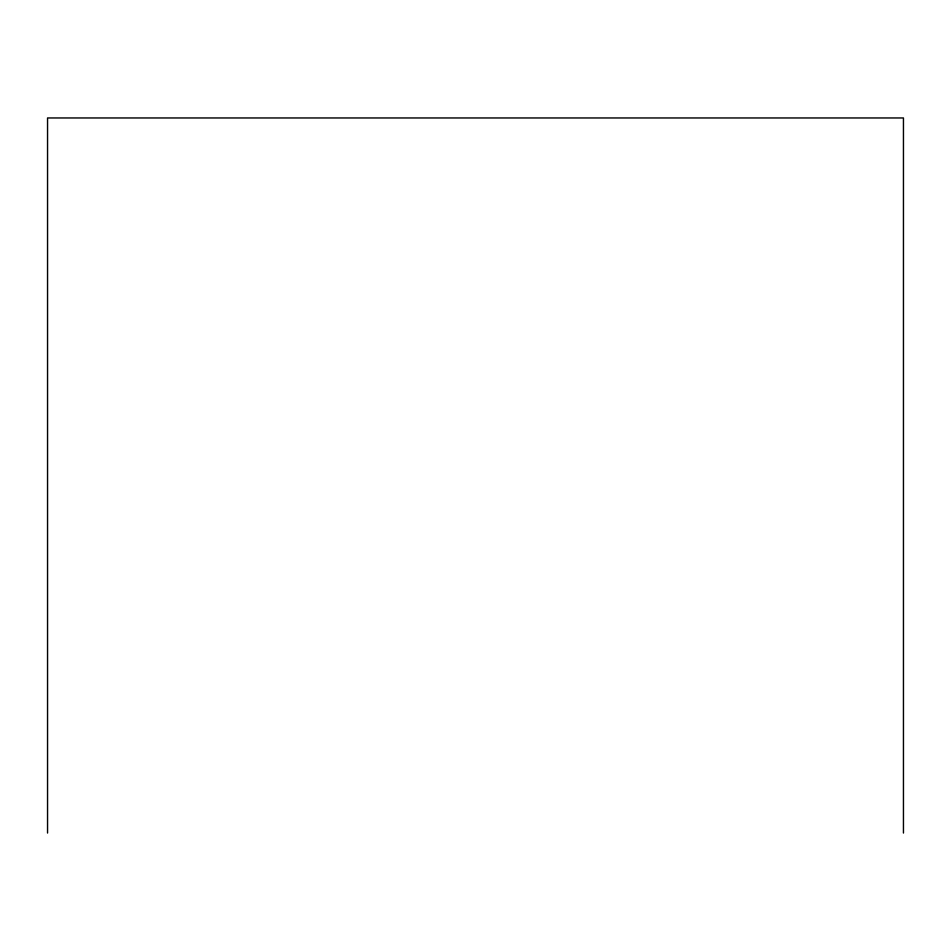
<?xml version="1.0" encoding="UTF-8"?>
<svg xmlns="http://www.w3.org/2000/svg" width="951" height="951" viewBox="0 0 951 951"><rect width="100%" height="100%" fill="white"/><g stroke="black" fill="none" stroke-linecap="round" stroke-linejoin="round"><path stroke-width="1.43" d="M903.45 833.04L903.45 117.96L47.55 117.96L47.55 833.04"/></g></svg>
